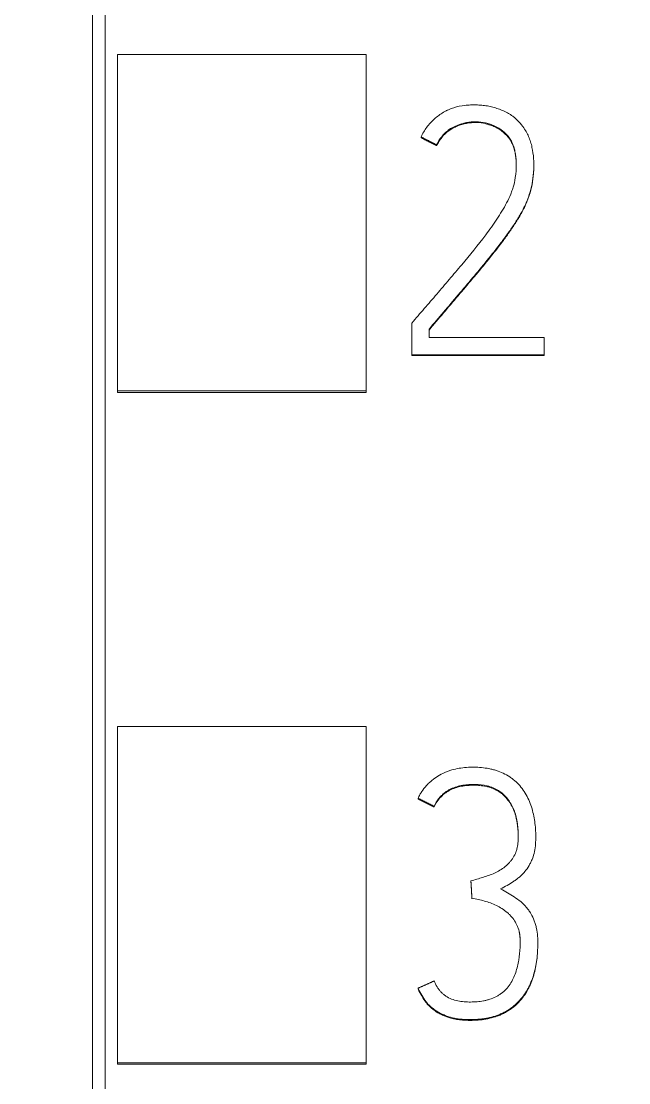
# Model space of a CAD drawing. Header units: millimetres. Extents: x 1359 to 3577, y 1336 to 3557.
# Drawn here: x 2831.1 to 2835.98, y 3241.08 to 3249.62 of the extents above; entities that cross this region are included whole.
import ezdxf

# ---------------------------------------------------------------- set-up
doc = ezdxf.new("R2010")
doc.units = ezdxf.units.MM
doc.set_wipeout_variables(frame=1)
doc.layers.add('000-PI-Oprema', color=30, linetype='Continuous', lineweight=5)

msp = doc.modelspace()

# ---------------------------------------------------------------- linework, layer by layer
msp.add_line((2783.5713, 3242.933), (2849.5713, 3242.933))

# ---------------------------------------------------------------- next in the draw order: wipeouts: each hides what was drawn before it
msp.add_wipeout([(2801.3713, 3330.083), (2836.1713, 3330.083), (2836.1713, 3183.083), (2801.3713, 3183.083)])

# ---------------------------------------------------------------- next in the draw order: linework, layer by layer
at = {"layer": '000-PI-Oprema', "color": 0, "linetype": 'ByBlock', "lineweight": 0}
for p, q in [((2831.7713, 3206.6679), (2831.7713, 3315.483)), ((2831.8713, 3246.6471), (2831.8713, 3249.3487)), ((2831.8713, 3249.3487), (2833.8713, 3249.3487)), ((2833.8713, 3246.6471), (2833.8713, 3249.3487)), ((2834.3136, 3248.6871), (2834.3136, 3248.6809)), ((2834.4384, 3248.6234), (2834.4384, 3248.6172)), ((2835.2207, 3248.455), (2835.2207, 3248.4612)), ((2834.2387, 3247.191), (2834.2387, 3246.9361)), ((2834.3774, 3247.0746), (2834.3774, 3247.1411)), ((2835.3039, 3247.0746), (2834.3774, 3247.0746)), ((2835.3039, 3246.9361), (2835.3039, 3247.0746)), ((2834.2387, 3246.9361), (2834.2387, 3246.9299)), ((2834.2387, 3246.9361), (2835.3039, 3246.9361)), ((2835.3039, 3246.9299), (2834.2387, 3246.9299)), ((2835.3039, 3246.9361), (2835.3039, 3246.9299)), ((2831.8713, 3246.6471), (2833.8713, 3246.6471)), ((2831.8713, 3246.6326), (2831.8713, 3246.6471)), ((2833.8713, 3246.6326), (2833.8713, 3246.6471)), ((2831.8713, 3246.6326), (2833.8713, 3246.6326)), ((2831.8713, 3241.2456), (2831.8713, 3243.947)), ((2831.8713, 3243.947), (2833.8713, 3243.947)), ((2833.8713, 3241.2456), (2833.8713, 3243.947)), ((2834.29, 3243.3714), (2834.29, 3243.3652)), ((2834.4176, 3243.3077), (2834.4176, 3243.3015)), ((2835.236, 3243.0528), (2835.236, 3243.059)), ((2834.7144, 3242.7063), (2834.7144, 3242.7001)), ((2834.7228, 3242.5677), (2834.7228, 3242.5615)), ((2835.2526, 3242.1997), (2835.2526, 3242.2059)), ((2834.29, 3241.8443), (2834.29, 3241.8381)), ((2831.8713, 3241.2327), (2831.8713, 3241.2456)), ((2831.8713, 3241.2456), (2833.8713, 3241.2456)), ((2831.8713, 3241.2327), (2833.8713, 3241.2327)), ((2833.8713, 3241.2327), (2833.8713, 3241.2456))]:
    msp.add_line(p, q, dxfattribs=at)
for points, knots in [([(2831.6713, 3206.3824), (2831.6713, 3209.7232), (2831.6713, 3217.6882), (2831.6713, 3230.3277), (2831.6713, 3245.8141), (2831.6713, 3260.1083), (2831.6713, 3274.3182), (2831.6713, 3288.8848), (2831.6713, 3303.0548), (2831.6713, 3312.6248), (2831.6713, 3315.6687)], [0, 0, 0, 0, 0.091483, 0.21812, 0.346206, 0.515858, 0.610111, 0.736264, 0.916066, 1, 1, 1, 1]), ([(2834.3774, 3247.1411), (2834.4164, 3247.1871), (2834.4553, 3247.2331), (2834.5333, 3247.325), (2834.5724, 3247.3708), (2834.6507, 3247.4626), (2834.6898, 3247.5084), (2834.7672, 3247.6008), (2834.8056, 3247.6472), (2834.8817, 3247.7406), (2834.9194, 3247.7877), (2834.974, 3247.8598), (2834.9919, 3247.8841), (2835.0271, 3247.9332), (2835.0443, 3247.958), (2835.0777, 3248.0082), (2835.0938, 3248.0337), (2835.124, 3248.0856), (2835.1382, 3248.112), (2835.1571, 3248.153), (2835.163, 3248.1669), (2835.1741, 3248.195), (2835.1793, 3248.2093), (2835.1934, 3248.2527), (2835.2007, 3248.2819), (2835.212, 3248.3409), (2835.216, 3248.3707), (2835.2195, 3248.4157), (2835.2202, 3248.4308), (2835.2208, 3248.4611), (2835.2207, 3248.4763), (2835.2188, 3248.5217), (2835.2153, 3248.5516), (2835.2074, 3248.5961), (2835.2042, 3248.6108), (2835.1966, 3248.6401), (2835.1921, 3248.6548), (2835.1816, 3248.6832), (2835.1756, 3248.697), (2835.1622, 3248.7239), (2835.1549, 3248.737), (2835.1427, 3248.7561), (2835.1384, 3248.7624), (2835.1294, 3248.7747), (2835.1247, 3248.7807), (2835.1101, 3248.7982), (2835.0999, 3248.8094), (2835.0786, 3248.8307), (2835.0675, 3248.8409), (2835.0496, 3248.8548), (2835.0434, 3248.8592), (2835.0307, 3248.8677), (2835.0241, 3248.8717), (2834.9911, 3248.891), (2834.9634, 3248.9032), (2834.9205, 3248.9181), (2834.9061, 3248.9226), (2834.8766, 3248.9305), (2834.8616, 3248.9338), (2834.8317, 3248.9389), (2834.8168, 3248.9408), (2834.7867, 3248.9434), (2834.7717, 3248.9443), (2834.7416, 3248.945), (2834.7265, 3248.9448), (2834.6962, 3248.9436), (2834.6811, 3248.9424), (2834.6357, 3248.937), (2834.606, 3248.931), (2834.5629, 3248.9174), (2834.5487, 3248.9121), (2834.5278, 3248.9029), (2834.5209, 3248.8996), (2834.5073, 3248.8927), (2834.5006, 3248.889), (2834.4678, 3248.8701), (2834.4435, 3248.8524), (2834.4095, 3248.8221), (2834.3986, 3248.8113), (2834.3781, 3248.7889), (2834.3685, 3248.7772), (2834.3417, 3248.7409), (2834.3262, 3248.715), (2834.3136, 3248.6871)], [0, 0, 0, 0, 0.0625, 0.0625, 0.125, 0.125, 0.1875, 0.1875, 0.25, 0.25, 0.3125, 0.3125, 0.34375, 0.34375, 0.375, 0.375, 0.40625, 0.40625, 0.4375, 0.4375, 0.453125, 0.453125, 0.46875, 0.46875, 0.5, 0.5, 0.53125, 0.53125, 0.546875, 0.546875, 0.5625, 0.5625, 0.59375, 0.59375, 0.609375, 0.609375, 0.625, 0.625, 0.640625, 0.640625, 0.65625, 0.65625, 0.664062, 0.664062, 0.671875, 0.671875, 0.6875, 0.6875, 0.703125, 0.703125, 0.710937, 0.710937, 0.71875, 0.71875, 0.75, 0.75, 0.765625, 0.765625, 0.78125, 0.78125, 0.796875, 0.796875, 0.8125, 0.8125, 0.828125, 0.828125, 0.84375, 0.84375, 0.875, 0.875, 0.890625, 0.890625, 0.898437, 0.898437, 0.90625, 0.90625, 0.9375, 0.9375, 0.953125, 0.953125, 0.96875, 0.96875, 1, 1, 1, 1]), ([(2834.4384, 3248.6234), (2834.45, 3248.6468), (2834.4634, 3248.6689), (2834.4875, 3248.6992), (2834.4962, 3248.7088), (2834.515, 3248.727), (2834.525, 3248.7354), (2834.5563, 3248.7582), (2834.579, 3248.7704), (2834.6274, 3248.7902), (2834.6523, 3248.7973), (2834.6904, 3248.8045), (2834.7032, 3248.8063), (2834.729, 3248.8087), (2834.7422, 3248.8092), (2834.7811, 3248.8088), (2834.8067, 3248.8059), (2834.8445, 3248.7974), (2834.8571, 3248.7939), (2834.8818, 3248.7854), (2834.8938, 3248.7806), (2834.9288, 3248.7641), (2834.9508, 3248.7506), (2834.9814, 3248.726), (2834.991, 3248.7172), (2835.0088, 3248.6984), (2835.0171, 3248.6884), (2835.0282, 3248.6724), (2835.0317, 3248.6668), (2835.0383, 3248.6555), (2835.0474, 3248.6382), (2835.0546, 3248.6201), (2835.0627, 3248.5954), (2835.066, 3248.5827), (2835.0714, 3248.5573), (2835.0735, 3248.5445), (2835.0767, 3248.5188), (2835.0778, 3248.506), (2835.0792, 3248.4802), (2835.0795, 3248.4673), (2835.0793, 3248.4414), (2835.0788, 3248.4283), (2835.0771, 3248.4024), (2835.0758, 3248.3895), (2835.0707, 3248.3511), (2835.0657, 3248.3258), (2835.0558, 3248.2883), (2835.0521, 3248.2759), (2835.0438, 3248.2513), (2835.0392, 3248.2391), (2835.0246, 3248.2031), (2835.0136, 3248.1798), (2834.9898, 3248.1344), (2834.977, 3248.1122), (2834.9504, 3248.0685), (2834.9366, 3248.0469), (2834.894, 3247.9829), (2834.8641, 3247.9412), (2834.7714, 3247.8177), (2834.7065, 3247.7379), (2834.6074, 3247.6198), (2834.5741, 3247.5806), (2834.5074, 3247.5023), (2834.4741, 3247.4632), (2834.407, 3247.3853), (2834.3733, 3247.3465), (2834.3059, 3247.2688), (2834.2723, 3247.2299), (2834.2387, 3247.191)], [0, 0, 0, 0, 0.03125, 0.03125, 0.046875, 0.046875, 0.0625, 0.0625, 0.09375, 0.09375, 0.125, 0.125, 0.140625, 0.140625, 0.15625, 0.15625, 0.1875, 0.1875, 0.203125, 0.203125, 0.21875, 0.21875, 0.25, 0.25, 0.265625, 0.265625, 0.28125, 0.28125, 0.289063, 0.289063, 0.296875, 0.3125, 0.3125, 0.328125, 0.328125, 0.34375, 0.34375, 0.359375, 0.359375, 0.375, 0.375, 0.390625, 0.390625, 0.40625, 0.40625, 0.4375, 0.4375, 0.453125, 0.453125, 0.46875, 0.46875, 0.5, 0.5, 0.53125, 0.53125, 0.5625, 0.5625, 0.625, 0.625, 0.75, 0.75, 0.8125, 0.8125, 0.875, 0.875, 0.9375, 0.9375, 1, 1, 1, 1]), ([(2835.0794, 3248.452), (2835.0794, 3248.4625), (2835.0792, 3248.473), (2835.078, 3248.4964), (2835.077, 3248.5092), (2835.074, 3248.5348), (2835.072, 3248.5476), (2835.0668, 3248.5731), (2835.0636, 3248.5859), (2835.0557, 3248.6107), (2835.0511, 3248.6228), (2835.0428, 3248.6405), (2835.0399, 3248.6463), (2835.0335, 3248.6577), (2835.03, 3248.6633), (2835.0117, 3248.6905), (2834.994, 3248.7093), (2834.9687, 3248.7301), (2834.9635, 3248.7341), (2834.9529, 3248.7417), (2834.9367, 3248.7526), (2834.9083, 3248.7683), (2834.8843, 3248.7783), (2834.8595, 3248.787), (2834.8469, 3248.7906), (2834.809, 3248.7993), (2834.7832, 3248.8024), (2834.7307, 3248.8032), (2834.6919, 3248.7998), (2834.6539, 3248.7909), (2834.6287, 3248.7837), (2834.6163, 3248.7794), (2834.5922, 3248.7697), (2834.5805, 3248.7642), (2834.5577, 3248.7518), (2834.5466, 3248.7449), (2834.5147, 3248.7218), (2834.4961, 3248.7038), (2834.4719, 3248.6734), (2834.4644, 3248.6627), (2834.4505, 3248.6404), (2834.4442, 3248.629), (2834.4384, 3248.6172)], [0, 0, 0, 0, 0.034384, 0.034384, 0.076368, 0.076368, 0.118351, 0.118351, 0.160334, 0.160334, 0.202317, 0.202317, 0.223309, 0.223309, 0.244301, 0.244301, 0.328267, 0.328267, 0.349259, 0.349259, 0.370251, 0.412234, 0.454217, 0.454217, 0.496201, 0.496201, 0.580167, 0.580167, 0.664134, 0.706117, 0.706117, 0.7481, 0.7481, 0.790084, 0.790084, 0.832067, 0.832067, 0.916033, 0.916033, 0.958017, 0.958017, 1, 1, 1, 1]), ([(2835.2207, 3248.4548), (2835.2207, 3248.4492), (2835.2206, 3248.4436), (2835.2202, 3248.4228), (2835.2194, 3248.4077), (2835.2158, 3248.3625), (2835.2117, 3248.3328), (2835.2002, 3248.2738), (2835.1929, 3248.2446), (2835.1787, 3248.2014), (2835.1734, 3248.187), (2835.1622, 3248.1587), (2835.1562, 3248.1448), (2835.1371, 3248.1038), (2835.1229, 3248.0774), (2835.0926, 3248.0256), (2835.0766, 3248.0003), (2835.0434, 3247.9504), (2835.0262, 3247.9258), (2834.9912, 3247.877), (2834.9734, 3247.8528), (2834.9189, 3247.7809), (2834.8812, 3247.7338), (2834.8052, 3247.6404), (2834.7668, 3247.5941), (2834.6894, 3247.5018), (2834.6503, 3247.456), (2834.5722, 3247.3644), (2834.5331, 3247.3186), (2834.4552, 3247.2268), (2834.4163, 3247.1809), (2834.3774, 3247.1349)], [0, 0, 0, 0, 0.010377, 0.010377, 0.038652, 0.038652, 0.095202, 0.095202, 0.151752, 0.151752, 0.180027, 0.180027, 0.208302, 0.208302, 0.264851, 0.264851, 0.321401, 0.321401, 0.377951, 0.377951, 0.434501, 0.434501, 0.547601, 0.547601, 0.660701, 0.660701, 0.7738, 0.7738, 0.8869, 0.8869, 1, 1, 1, 1]), ([(2834.953, 3242.6425), (2834.971, 3242.6515), (2834.9886, 3242.661), (2835.0233, 3242.6809), (2835.0404, 3242.6911), (2835.0653, 3242.7076), (2835.0734, 3242.7133), (2835.0893, 3242.7253), (2835.097, 3242.7317), (2835.112, 3242.7449), (2835.1193, 3242.7518), (2835.1335, 3242.7662), (2835.1405, 3242.7737), (2835.1603, 3242.7969), (2835.172, 3242.8132), (2835.1873, 3242.8392), (2835.1921, 3242.8481), (2835.201, 3242.8663), (2835.2051, 3242.8756), (2835.2163, 3242.904), (2835.2219, 3242.9233), (2835.2301, 3242.9627), (2835.2326, 3242.9828), (2835.2356, 3243.0233), (2835.236, 3243.0434), (2835.2359, 3243.0836), (2835.2352, 3243.1037), (2835.2311, 3243.1637), (2835.2258, 3243.2035), (2835.2127, 3243.2628), (2835.2075, 3243.2825), (2835.1951, 3243.3209), (2835.1808, 3243.3586), (2835.1621, 3243.3944), (2835.1408, 3243.4291), (2835.1292, 3243.4457), (2835.1038, 3243.4767), (2835.0831, 3243.4985), (2835.06, 3243.5181), (2835.0441, 3243.5307), (2835.0358, 3243.5367), (2834.9936, 3243.565), (2834.9571, 3243.582), (2834.9087, 3243.5976), (2834.8989, 3243.6004), (2834.8793, 3243.6054), (2834.8497, 3243.612), (2834.7999, 3243.6188), (2834.7597, 3243.6206), (2834.7192, 3243.621), (2834.6989, 3243.6204), (2834.6386, 3243.6162), (2834.5991, 3243.6099), (2834.5508, 3243.5959), (2834.5412, 3243.5927), (2834.5222, 3243.5858), (2834.5127, 3243.582), (2834.4848, 3243.5696), (2834.4489, 3243.5508), (2834.416, 3243.5275), (2834.3924, 3243.5081), (2834.3847, 3243.5013), (2834.37, 3243.4873), (2834.363, 3243.4801), (2834.3427, 3243.4576), (2834.3303, 3243.4418), (2834.3137, 3243.4165), (2834.3085, 3243.4079), (2834.2987, 3243.39), (2834.2942, 3243.3808), (2834.29, 3243.3714)], [0, 0, 0, 0, 0.03125, 0.03125, 0.0625, 0.0625, 0.078125, 0.078125, 0.09375, 0.09375, 0.109375, 0.109375, 0.125, 0.125, 0.15625, 0.15625, 0.171875, 0.171875, 0.1875, 0.1875, 0.21875, 0.21875, 0.25, 0.25, 0.28125, 0.28125, 0.3125, 0.3125, 0.375, 0.375, 0.40625, 0.40625, 0.4375, 0.46875, 0.46875, 0.5, 0.5, 0.53125, 0.546875, 0.546875, 0.5625, 0.5625, 0.625, 0.625, 0.640625, 0.640625, 0.65625, 0.6875, 0.71875, 0.71875, 0.75, 0.75, 0.8125, 0.8125, 0.828125, 0.828125, 0.84375, 0.84375, 0.875, 0.90625, 0.90625, 0.921875, 0.921875, 0.9375, 0.9375, 0.96875, 0.96875, 0.984375, 0.984375, 1, 1, 1, 1]), ([(2834.4176, 3243.3077), (2834.4251, 3243.3225), (2834.4333, 3243.3368), (2834.4517, 3243.3639), (2834.462, 3243.3767), (2834.4792, 3243.3945), (2834.4853, 3243.4002), (2834.4979, 3243.4111), (2834.5044, 3243.4162), (2834.5178, 3243.426), (2834.5246, 3243.4306), (2834.5387, 3243.439), (2834.546, 3243.4429), (2834.5683, 3243.4536), (2834.5841, 3243.4596), (2834.6158, 3243.4692), (2834.6319, 3243.4728), (2834.6645, 3243.478), (2834.6809, 3243.4798), (2834.714, 3243.4821), (2834.7307, 3243.4825), (2834.7803, 3243.4815), (2834.8131, 3243.478), (2834.8536, 3243.4683), (2834.8617, 3243.4661), (2834.8775, 3243.4611), (2834.8853, 3243.4584), (2834.9083, 3243.4491), (2834.9231, 3243.4417), (2834.9442, 3243.4282), (2834.951, 3243.4234), (2834.9641, 3243.4132), (2834.9704, 3243.4078), (2834.9886, 3243.3909), (2834.9997, 3243.3786), (2835.0151, 3243.3589), (2835.02, 3243.3521), (2835.0292, 3243.3383), (2835.0423, 3243.3173), (2835.0531, 3243.2951), (2835.0657, 3243.2644), (2835.071, 3243.2486), (2835.0798, 3243.2166), (2835.0833, 3243.2005), (2835.0915, 3243.1518), (2835.0939, 3243.1189), (2835.0948, 3243.0692), (2835.0947, 3243.0526), (2835.0934, 3243.0196), (2835.092, 3243.0031), (2835.0879, 3242.9786), (2835.0862, 3242.9704), (2835.082, 3242.9543), (2835.0795, 3242.9464), (2835.0708, 3242.9232), (2835.0635, 3242.9085), (2835.0501, 3242.8874), (2835.0453, 3242.8805), (2835.0353, 3242.8673), (2835.03, 3242.8609), (2835.019, 3242.8485), (2835.0132, 3242.8425), (2835.0012, 3242.8311), (2834.9949, 3242.8256), (2834.9754, 3242.81), (2834.9617, 3242.8007), (2834.9334, 3242.7838), (2834.9188, 3242.7761), (2834.8887, 3242.7623), (2834.8732, 3242.7562), (2834.8417, 3242.7452), (2834.8259, 3242.7402), (2834.7782, 3242.7254), (2834.7464, 3242.7155), (2834.7144, 3242.7063)], [0, 0, 0, 0, 0.03125, 0.03125, 0.0625, 0.0625, 0.078125, 0.078125, 0.09375, 0.09375, 0.109375, 0.109375, 0.125, 0.125, 0.15625, 0.15625, 0.1875, 0.1875, 0.21875, 0.21875, 0.25, 0.25, 0.3125, 0.3125, 0.328125, 0.328125, 0.34375, 0.34375, 0.375, 0.375, 0.390625, 0.390625, 0.40625, 0.40625, 0.4375, 0.4375, 0.453125, 0.453125, 0.46875, 0.5, 0.5, 0.53125, 0.53125, 0.5625, 0.5625, 0.625, 0.625, 0.65625, 0.65625, 0.6875, 0.6875, 0.703125, 0.703125, 0.71875, 0.71875, 0.75, 0.75, 0.765625, 0.765625, 0.78125, 0.78125, 0.796875, 0.796875, 0.8125, 0.8125, 0.84375, 0.84375, 0.875, 0.875, 0.90625, 0.90625, 0.9375, 0.9375, 1, 1, 1, 1]), ([(2835.0947, 3243.0638), (2835.0946, 3243.0681), (2835.0946, 3243.0723), (2835.0941, 3243.1094), (2835.0918, 3243.1421), (2835.084, 3243.1909), (2835.0806, 3243.2071), (2835.0741, 3243.2312), (2835.0717, 3243.2393), (2835.0665, 3243.2551), (2835.0637, 3243.2629), (2835.0544, 3243.2859), (2835.0473, 3243.3009), (2835.031, 3243.3298), (2835.0218, 3243.3439), (2835.0016, 3243.3702), (2834.9906, 3243.3825), (2834.9727, 3243.3996), (2834.9665, 3243.405), (2834.9535, 3243.4154), (2834.9467, 3243.4203), (2834.9256, 3243.4341), (2834.9108, 3243.4417), (2834.8803, 3243.4543), (2834.8644, 3243.4594), (2834.8319, 3243.4675), (2834.8155, 3243.4703), (2834.7827, 3243.4744), (2834.7662, 3243.4755), (2834.7331, 3243.4763), (2834.7165, 3243.476), (2834.6832, 3243.4739), (2834.6666, 3243.4721), (2834.6338, 3243.467), (2834.6176, 3243.4635), (2834.5937, 3243.4563), (2834.5858, 3243.4537), (2834.5702, 3243.4478), (2834.5624, 3243.4446), (2834.5474, 3243.4375), (2834.54, 3243.4336), (2834.5258, 3243.4251), (2834.5189, 3243.4206), (2834.4987, 3243.406), (2834.4859, 3243.395), (2834.4626, 3243.3713), (2834.4522, 3243.3584), (2834.4335, 3243.331), (2834.4252, 3243.3164), (2834.4176, 3243.3015)], [0, 0, 0, 0, 0.012687, 0.012687, 0.111418, 0.111418, 0.160784, 0.160784, 0.185467, 0.185467, 0.21015, 0.21015, 0.259515, 0.259515, 0.308881, 0.308881, 0.358247, 0.358247, 0.382929, 0.382929, 0.407612, 0.407612, 0.456978, 0.456978, 0.506343, 0.506343, 0.555709, 0.555709, 0.605075, 0.605075, 0.65444, 0.65444, 0.703806, 0.703806, 0.753172, 0.753172, 0.777855, 0.777855, 0.802537, 0.802537, 0.82722, 0.82722, 0.851903, 0.851903, 0.901269, 0.901269, 0.950634, 0.950634, 1, 1, 1, 1]), ([(2834.29, 3241.8443), (2834.2985, 3241.8248), (2834.3083, 3241.8062), (2834.3294, 3241.7698), (2834.3406, 3241.7521), (2834.3602, 3241.7271), (2834.3673, 3241.7191), (2834.382, 3241.704), (2834.3898, 3241.6969), (2834.4137, 3241.6766), (2834.4309, 3241.6644), (2834.4583, 3241.6484), (2834.4677, 3241.6434), (2834.4867, 3241.6343), (2834.4963, 3241.6301), (2834.5256, 3241.6184), (2834.5455, 3241.6119), (2834.5864, 3241.6019), (2834.6075, 3241.5984), (2834.6493, 3241.5939), (2834.6703, 3241.5926), (2834.7121, 3241.5918), (2834.7331, 3241.5921), (2834.7749, 3241.5944), (2834.7958, 3241.5964), (2834.8272, 3241.601), (2834.8377, 3241.6028), (2834.8584, 3241.6069), (2834.8686, 3241.6093), (2834.8991, 3241.6171), (2834.9191, 3241.6235), (2834.9485, 3241.6349), (2834.9581, 3241.6391), (2834.9773, 3241.6481), (2834.9867, 3241.6529), (2835.0144, 3241.6684), (2835.0319, 3241.6799), (2835.065, 3241.7054), (2835.0807, 3241.7192), (2835.1101, 3241.7493), (2835.1239, 3241.7656), (2835.1488, 3241.7995), (2835.1601, 3241.8172), (2835.1754, 3241.8448), (2835.1802, 3241.8541), (2835.1893, 3241.8732), (2835.1936, 3241.8829), (2835.2137, 3241.9317), (2835.2252, 3241.9719), (2835.2379, 3242.0333), (2835.2414, 3242.054), (2835.2469, 3242.0956), (2835.249, 3242.1167), (2835.2518, 3242.1586), (2835.2525, 3242.1795), (2835.2527, 3242.2213), (2835.2523, 3242.2421), (2835.2492, 3242.2837), (2835.2464, 3242.3045), (2835.2398, 3242.3354), (2835.2372, 3242.3458), (2835.2312, 3242.3663), (2835.2278, 3242.3764), (2835.2165, 3242.4061), (2835.2075, 3242.4252), (2835.1916, 3242.4528), (2835.1859, 3242.4618), (2835.1735, 3242.4793), (2835.167, 3242.4877), (2835.1464, 3242.5119), (2835.1314, 3242.5268), (2835.0989, 3242.5541), (2835.0814, 3242.5665), (2835.0457, 3242.5899), (2835.0275, 3242.601), (2834.9907, 3242.6224), (2834.972, 3242.6327), (2834.953, 3242.6425)], [0, 0, 0, 0, 0.03125, 0.03125, 0.0625, 0.0625, 0.078125, 0.078125, 0.09375, 0.09375, 0.125, 0.125, 0.140625, 0.140625, 0.15625, 0.15625, 0.1875, 0.1875, 0.21875, 0.21875, 0.25, 0.25, 0.28125, 0.28125, 0.3125, 0.3125, 0.328125, 0.328125, 0.34375, 0.34375, 0.375, 0.375, 0.390625, 0.390625, 0.40625, 0.40625, 0.4375, 0.4375, 0.46875, 0.46875, 0.5, 0.5, 0.53125, 0.53125, 0.546875, 0.546875, 0.5625, 0.5625, 0.625, 0.625, 0.65625, 0.65625, 0.6875, 0.6875, 0.71875, 0.71875, 0.75, 0.75, 0.78125, 0.78125, 0.796875, 0.796875, 0.8125, 0.8125, 0.84375, 0.84375, 0.859375, 0.859375, 0.875, 0.875, 0.90625, 0.90625, 0.9375, 0.9375, 0.96875, 0.96875, 1, 1, 1, 1]), ([(2834.7228, 3242.5677), (2834.7568, 3242.5621), (2834.7901, 3242.5543), (2834.8558, 3242.5356), (2834.8881, 3242.5246), (2834.9346, 3242.5018), (2834.9499, 3242.4933), (2834.979, 3242.4747), (2834.993, 3242.4646), (2835.0126, 3242.4477), (2835.019, 3242.4418), (2835.0312, 3242.4294), (2835.037, 3242.4229), (2835.0536, 3242.4029), (2835.0636, 3242.3889), (2835.0768, 3242.3667), (2835.0808, 3242.3591), (2835.0882, 3242.3433), (2835.0916, 3242.3352), (2835.1003, 3242.3107), (2835.1044, 3242.294), (2835.1096, 3242.2599), (2835.1107, 3242.2424), (2835.1114, 3242.2078), (2835.1112, 3242.1905), (2835.1087, 3242.1389), (2835.1049, 3242.1049), (2835.0962, 3242.0541), (2835.0928, 3242.0372), (2835.0847, 3242.0037), (2835.08, 3241.9869), (2835.0688, 3241.954), (2835.0623, 3241.9379), (2835.0474, 3241.9066), (2835.039, 3241.8915), (2835.0098, 3241.8478), (2834.9862, 3241.8229), (2834.9512, 3241.797), (2834.9439, 3241.7921), (2834.9291, 3241.783), (2834.9215, 3241.7789), (2834.8982, 3241.7673), (2834.8822, 3241.7609), (2834.8573, 3241.7528), (2834.8489, 3241.7504), (2834.832, 3241.7462), (2834.8067, 3241.7406), (2834.764, 3241.7349), (2834.7295, 3241.7335), (2834.6948, 3241.7333), (2834.6773, 3241.7339), (2834.6429, 3241.7368), (2834.6257, 3241.7391), (2834.5918, 3241.746), (2834.5749, 3241.7508), (2834.5426, 3241.7633), (2834.5272, 3241.7712), (2834.5056, 3241.7859), (2834.4986, 3241.7912), (2834.4855, 3241.8025), (2834.4793, 3241.8086), (2834.4676, 3241.8212), (2834.462, 3241.8278), (2834.4514, 3241.8417), (2834.4465, 3241.8489), (2834.4326, 3241.871), (2834.4246, 3241.8865), (2834.4176, 3241.9025)], [0, 0, 0, 0, 0.0625, 0.0625, 0.125, 0.125, 0.15625, 0.15625, 0.1875, 0.1875, 0.203125, 0.203125, 0.21875, 0.21875, 0.25, 0.25, 0.265625, 0.265625, 0.28125, 0.28125, 0.3125, 0.3125, 0.34375, 0.34375, 0.375, 0.375, 0.4375, 0.4375, 0.46875, 0.46875, 0.5, 0.5, 0.53125, 0.53125, 0.5625, 0.5625, 0.625, 0.625, 0.640625, 0.640625, 0.65625, 0.65625, 0.6875, 0.6875, 0.703125, 0.703125, 0.71875, 0.75, 0.78125, 0.78125, 0.8125, 0.8125, 0.84375, 0.84375, 0.875, 0.875, 0.90625, 0.90625, 0.921875, 0.921875, 0.9375, 0.9375, 0.953125, 0.953125, 0.96875, 0.96875, 1, 1, 1, 1]), ([(2835.1112, 3242.2029), (2835.1112, 3242.2076), (2835.1112, 3242.2122), (2835.1107, 3242.2342), (2835.1098, 3242.2515), (2835.1061, 3242.2767), (2835.1046, 3242.2847), (2835.1027, 3242.2927)], [0, 0, 0, 0, 0.153515, 0.153515, 0.727403, 0.727403, 1, 1, 1, 1]), ([(2835.2476, 3242.0978), (2835.2467, 3242.0891), (2835.2457, 3242.0805), (2835.2419, 3242.051), (2835.2385, 3242.0303), (2835.226, 3241.9688), (2835.2147, 3241.9288), (2835.1951, 3241.8802), (2835.1909, 3241.8706), (2835.182, 3241.8515), (2835.1772, 3241.842), (2835.1619, 3241.8141), (2835.1507, 3241.7962), (2835.1261, 3241.7622), (2835.1126, 3241.746), (2835.0906, 3241.7231), (2835.083, 3241.7157), (2835.0672, 3241.7015), (2835.0591, 3241.6947), (2835.0342, 3241.6753), (2835.0167, 3241.6636), (2834.9893, 3241.6481), (2834.9799, 3241.6432), (2834.9608, 3241.6341), (2834.951, 3241.6298), (2834.9017, 3241.6103), (2834.861, 3241.5999), (2834.7985, 3241.5905), (2834.7774, 3241.5884), (2834.7351, 3241.586), (2834.714, 3241.5856), (2834.6718, 3241.5864), (2834.6508, 3241.5876), (2834.6193, 3241.5909), (2834.6088, 3241.5923), (2834.5879, 3241.5958), (2834.5774, 3241.598), (2834.5465, 3241.6054), (2834.5264, 3241.6119), (2834.497, 3241.6236), (2834.4873, 3241.6278), (2834.4682, 3241.637), (2834.4588, 3241.6419), (2834.4312, 3241.658), (2834.414, 3241.6702), (2834.3899, 3241.6906), (2834.3821, 3241.6977), (2834.3672, 3241.7129), (2834.3602, 3241.721), (2834.3406, 3241.7459), (2834.3294, 3241.7636), (2834.3083, 3241.8), (2834.2985, 3241.8186), (2834.29, 3241.8381)], [0, 0, 0, 0, 0.019264, 0.019264, 0.065966, 0.065966, 0.15937, 0.15937, 0.18272, 0.18272, 0.206071, 0.206071, 0.252773, 0.252773, 0.299475, 0.299475, 0.322825, 0.322825, 0.346176, 0.346176, 0.392878, 0.392878, 0.416229, 0.416229, 0.43958, 0.43958, 0.532983, 0.532983, 0.579685, 0.579685, 0.626386, 0.626386, 0.673088, 0.673088, 0.696439, 0.696439, 0.71979, 0.71979, 0.766492, 0.766492, 0.789842, 0.789842, 0.813193, 0.813193, 0.859895, 0.859895, 0.883246, 0.883246, 0.906597, 0.906597, 0.953298, 0.953298, 1, 1, 1, 1])]:
    msp.add_open_spline(points, degree=3, knots=knots, dxfattribs=at)
for points, weights in [([(2834.3136, 3248.6871), (2834.376, 3248.6553), (2834.4384, 3248.6234)], [0.500000104134, 0.499999895866, 0.500000104134]), ([(2834.4384, 3248.6172), (2834.376, 3248.6491), (2834.3136, 3248.6809)], [0.500000092294, 0.499999907706, 0.500000092294]), ([(2834.29, 3243.3714), (2834.3538, 3243.3395), (2834.4176, 3243.3077)], [0.500000022956, 0.499999977044, 0.500000022956]), ([(2834.4176, 3243.3015), (2834.3538, 3243.3333), (2834.29, 3243.3652)], [0.499999955127, 0.500000044873, 0.499999955127]), ([(2834.7144, 3242.7063), (2834.7186, 3242.637), (2834.7228, 3242.5677)], [0.499999978275, 0.500000021725, 0.499999978275]), ([(2834.7228, 3242.5615), (2834.7186, 3242.6308), (2834.7144, 3242.7001)], [0.500000012737, 0.499999987263, 0.500000012737]), ([(2834.4176, 3241.9025), (2834.3538, 3241.8734), (2834.29, 3241.8443)], [0.500000064377, 0.499999935623, 0.500000064377])]:
    msp.add_rational_spline(points, weights, degree=2, dxfattribs=at)

doc.saveas('drawing.dxf')
